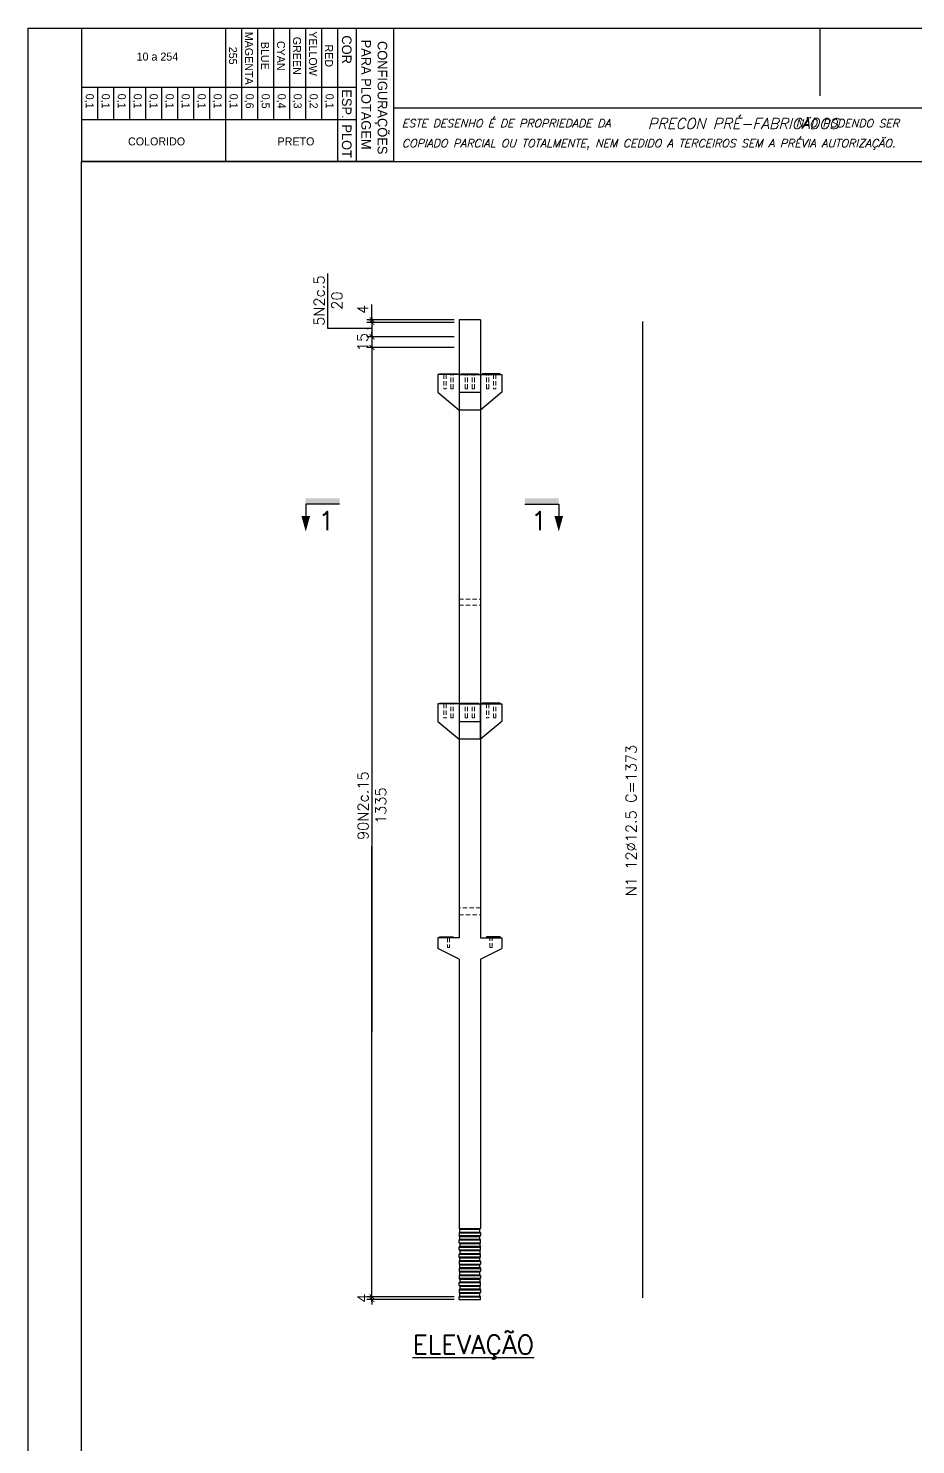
# Model space of a CAD drawing. Header units: centimetres. Extents: x 1658 to 17259, y 8294 to 11444.
# Drawn here: x 6913 to 8162, y 9452 to 11444 of the extents above; entities that cross this region are included whole.
import ezdxf
from ezdxf.enums import TextEntityAlignment as Align

# ---------------------------------------------------------------- set-up
doc = ezdxf.new("R2010")
doc.units = ezdxf.units.CM
doc.header["$LTSCALE"] = 50
doc.header["$MEASUREMENT"] = 0
doc.header["$PDMODE"] = 67
doc.linetypes.add('DASHED', pattern=[0.75, 0.5, -0.25])
doc.linetypes.add('HIDDEN', pattern=[0.375, 0.25, -0.125])
doc.layers.add('10 TRACEJADO', color=1, linetype='DASHED', lineweight=13)
for name, color, linetype in [('FORMATO-PRECON', 2, 'Continuous'), ('HACHURAS-PRECON', 1, 'Continuous'), ('IND- CORTE-PRECON', 4, 'Continuous'), ('LINHA-01-PRECON', 1, 'Continuous'), ('LINHA-02-PRECON', 2, 'Continuous'), ('LINHA-04-PRECON', 4, 'Continuous'), ('TEXTO-35-PRECON', 5, 'Continuous'), ('X1', 2, 'Continuous')]:
    doc.layers.add(name, color=color, linetype=linetype)
doc.styles.add('R060', font='ACENT.shx', dxfattribs={"height": 75})
doc.styles.add('ROMANS', font='ROMANS.SHX', dxfattribs={"oblique": 15, "height": 3})
doc.styles.get("Standard").update_dxf_attribs({"font": 'romans.shx'})
doc.linetypes.add('ZIGZAG', pattern='A,0.0001,-0.2,[131,ltypeshp.shx,S=0.2,R=0,X=-0.2,Y=0],-0.4,[131,ltypeshp.shx,S=0.2,R=180,X=0.2,Y=0],-0.2', length=0.8001)
doc.dimstyles.new('ESC50-50', dxfattribs={"dimscale": 50, "dimtxt": 0.2, "dimasz": 0.15, "dimexe": 0.15, "dimexo": 0.15, "dimgap": 0.08, "dimtad": 1, "dimdec": 1, "dimzin": 12, "dimdsep": 46, "dimtxsty": 'Standard', "dimblk": 'ARCHTICK', "dimcen": 0.09, "dimdle": 0.15, "dimclrd": 256, "dimclre": 256, "dimclrt": 2, "dimazin": 3, "dimtfac": 1, "dimtdec": 1, "dimtmove": 1, "dimatfit": 2, "dimfxl": 0.15, "dimtolj": 1, "dimtzin": 0, "dimarcsym": 0})
doc.dimstyles.new('ESC75-75', dxfattribs={"dimscale": 0, "dimtxt": 15, "dimasz": 7, "dimexe": 7, "dimexo": 7, "dimgap": 5.5, "dimtad": 1, "dimdec": 1, "dimdsep": 46, "dimtxsty": 'Standard', "dimblk": 'ARCHTICK', "dimcen": 0.1, "dimdle": 7, "dimclrd": 256, "dimclre": 256, "dimclrt": 2, "dimadec": 0, "dimazin": 0, "dimtfac": 1, "dimtdec": 1, "dimtix": 1, "dimtmove": 2, "dimatfit": 3, "dimfxl": 1, "dimarcsym": 0})

# ---------------------------------------------------------------- blocks, each defined once
blk = doc.blocks.new('A$C0AF02B9D')
at = {"layer": 'FORMATO-PRECON', "color": 1}
for p, q in [((0, 585), (250, 585)), ((0, 0), (0, 585)), ((250, 585), (250, 0)), ((0, 480), (250, 480)), ((0, 450), (170.7, 450)), ((0, 420), (170.7, 420)), ((0, 390), (170.7, 390)), ((0, 360), (170.7, 360)), ((0, 330), (170.7, 330)), ((0, 300), (170.7, 300)), ((110.1, 240), (170.7, 240)), ((110.1, 210), (170.7, 210)), ((110.1, 180), (170.7, 180)), ((110.1, 150), (170.7, 150)), ((110.1, 150), (170.7, 150)), ((110.1, 120), (170.7, 120)), ((110.1, 120), (170.7, 120)), ((110.1, 90), (170.7, 90)), ((110.1, 90), (170.7, 90)), ((110.1, 60), (170.7, 60)), ((110.1, 60), (170.7, 60)), ((110.1, 30), (170.7, 30)), ((110.1, 30), (170.7, 30)), ((0, 0), (250, 0)), ((110.1, 0), (170.7, 0)), ((110.1, 0), (170.7, 0)), ((110.1, 0), (170.7, 0))]:
    blk.add_line(p, q, dxfattribs=at)
at = {"layer": 'FORMATO-PRECON'}
for p, q in [((0, 515), (250, 515)), ((110.1, 0), (110.1, 515)), ((170.7, 0), (170.7, 515)), ((0, 270), (250, 270))]:
    blk.add_line(p, q, dxfattribs=at)
at = {"layer": 'FORMATO-PRECON', "style": 'R060'}
for s, p in [('CONFIGURAÇÕES ', (133.4, 563.9)), ('PARA PLOTAGEM', (124.3, 533.7)), ('COR', (40, 497.3)), ('ESP.', (141.8, 497.3)), ('PLOT', (211.6, 497.3))]:
    blk.add_text(s, height=18, dxfattribs=at).set_placement(p, align=Align.MIDDLE)
at = {"layer": 'FORMATO-PRECON', "color": 1, "style": 'R060'}
for s, p in [('RED', (51.5, 464)), ('0,1', (136.5, 464)), ('YELLOW', (47.2, 434)), ('0,2', (136.5, 434)), ('GREEN', (51.5, 404)), ('0,3', (136.5, 404)), ('CYAN', (51.5, 374)), ('0,4', (136.5, 374)), ('BLUE', (51.5, 344)), ('0,5', (136.5, 344)), ('MAGENTA', (56.1, 314)), ('0,6', (136.5, 314)), ('0,1', (136.5, 284)), ('255', (51.3, 284)), ('0,1', (136.5, 254)), ('0,1', (136.5, 224)), ('0,1', (136.5, 194)), ('0,1', (136.5, 164)), ('0,1', (136.5, 134)), ('0,1', (136.5, 104)), ('0,1', (136.5, 74)), ('0,1', (136.5, 44)), ('0,1', (136.5, 14))]:
    blk.add_text(s, height=15, dxfattribs=at).set_placement(p, align=Align.MIDDLE)
for s, p in [('PRETO', (212, 402.1)), ('COLORIDO', (212, 140.6)), ('10 a 254', (53, 142.2))]:
    blk.add_text(s, height=15, rotation=90, dxfattribs=at).set_placement(p, align=Align.MIDDLE)
blk = doc.blocks.new('A$C432D58B7')
at = {"layer": 'LINHA-01-PRECON'}
blk.add_blockref('A$C0AF02B9D', (0, 0), dxfattribs=at)
blk = doc.blocks.new('A$C550964AD')
at = {"layer": 'LINHA-01-PRECON'}
blk.add_blockref('A$C432D58B7', (0, 0), dxfattribs=at)
blk = doc.blocks.new('A$C2E607E54')
at = {"layer": 'FORMATO-PRECON', "color": 6}
blk.add_line((1835, 4050), (685, 4050), dxfattribs=at)
at = {"layer": 'FORMATO-PRECON'}
for points in [[(0, 4200), (2970, 4200), (2970, 0), (0, 0)], [(685, 3950), (1835, 3950), (1835, 4050), (685, 4050)]]:
    blk.add_lwpolyline(points, close=True, dxfattribs=at)
blk.add_lwpolyline([(1485, 4200), (1485, 4073.6)], dxfattribs=at)
at = {"layer": 'FORMATO-PRECON', "color": 6}
blk.add_lwpolyline([(100, 3950), (2870, 3950), (2870, 100), (100, 100)], close=True, dxfattribs=at)
at = {"layer": 'TEXTO-35-PRECON', "rotation": 270}
blk.add_blockref('A$C550964AD', (100, 4200), dxfattribs=at)
at = {"layer": 'FORMATO-PRECON', "color": 3, "style": 'ROMANS', "oblique": 15}
blk.add_text('PRECON PRÉ-FABRICADOS', height=20, dxfattribs=at).set_placement((1162, 4011.3))
at = {"layer": 'FORMATO-PRECON', "style": 'ROMANS', "oblique": 15}
for s, p in [('ESTE DESENHO É DE PROPRIEDADE DA                            NÃO PODENDO SER', (700.8, 4014.4)), ('COPIADO PARCIAL OU TOTALMENTE, NEM CEDIDO A TERCEIROS SEM A PRÉVIA AUTORIZAÇÃO.', (700.8, 3977))]:
    blk.add_text(s, height=15, dxfattribs=at).set_placement(p)
blk = doc.blocks.new('IND-CORTE-')
at = {"layer": 'IND- CORTE-PRECON', "color": 1}
for p, q in [((-11.2, 63.5), (-33.6, 63.5)), ((-11.2, 0), (-11.2, 63.5))]:
    blk.add_line(p, q, dxfattribs=at)
for points in [[(-33.6, 71.5), (-62.5, 63.5), (-33.6, 55.4)], [(0, 0), (-11.2, 0), (0, 63.5), (-11.2, 63.5)]]:
    blk.add_solid(points, dxfattribs=at)
at = {"layer": 'IND- CORTE-PRECON', "linetype": 'Continuous', "style": 'ROMANS', "flags": 8}
blk.add_attdef('B', (-57.7, 9.1), '', height=35, dxfattribs=at)
blk = doc.blocks.new('_ArchTick')
at = {"color": 0, "linetype": 'ByBlock', "const_width": 0.15}
blk.add_lwpolyline([(-0.5, -0.5), (0.5, 0.5)], dxfattribs=at)
blk = doc.blocks.new('*D31')
at = {"layer": 'Defpoints', "color": 0, "transparency": 16777216}
for p in [(7396.8, 9660.2), (7519.5, 9660.2), (7519.5, 9656.2)]:
    blk.add_point(p, dxfattribs=at)
at = {"layer": 'LINHA-01-PRECON', "lineweight": -2, "transparency": 16777216}
for p, q in [((7512.5, 9660.2), (7389.8, 9660.2)), ((7396.8, 9660.2), (7396.8, 9667.2)), ((7396.8, 9656.2), (7396.8, 9660.2)), ((7512.5, 9656.2), (7389.8, 9656.2)), ((7396.8, 9656.2), (7396.8, 9649.2))]:
    blk.add_line(p, q, dxfattribs=at)
at = {"layer": 'LINHA-01-PRECON', "lineweight": -2, "transparency": 16777216, "xscale": 7, "yscale": 7, "zscale": 7}
for p, rotation in [((7396.8, 9660.2), 270), ((7396.8, 9656.2), 90)]:
    blk.add_blockref('_ArchTick', p, dxfattribs=dict(at, rotation=rotation))
at = {"layer": 'LINHA-01-PRECON', "color": 2, "transparency": 16777216, "insert": (7383.8, 9658.2), "char_height": 15, "attachment_point": 5, "rotation": 90}
blk.add_mtext('4', dxfattribs=at)
blk = doc.blocks.new('*D32')
at = {"layer": 'Defpoints', "color": 0, "transparency": 16777216}
for p in [(7396.8, 10995.2), (7519.5, 10995.2), (7519.5, 9660.2)]:
    blk.add_point(p, dxfattribs=at)
at = {"layer": 'LINHA-01-PRECON', "lineweight": -2, "transparency": 16777216}
for p, q in [((7512.5, 10995.2), (7389.8, 10995.2)), ((7396.8, 11002.2), (7396.8, 10407.7)), ((7396.8, 9653.2), (7396.8, 10293.8)), ((7512.5, 9660.2), (7389.8, 9660.2))]:
    blk.add_line(p, q, dxfattribs=at)
at = {"layer": 'LINHA-01-PRECON', "lineweight": -2, "transparency": 16777216, "xscale": 7, "yscale": 7, "zscale": 7}
for p, rotation in [((7396.8, 10995.2), 90), ((7396.8, 9660.2), 270)]:
    blk.add_blockref('_ArchTick', p, dxfattribs=dict(at, rotation=rotation))
at = {"layer": 'LINHA-01-PRECON', "color": 2, "transparency": 16777216, "insert": (7396.8, 10350.8), "char_height": 15, "attachment_point": 5, "rotation": 90}
blk.add_mtext('90N2c.15\\P1335', dxfattribs=at)
blk = doc.blocks.new('*D33')
at = {"layer": 'Defpoints', "color": 0, "transparency": 16777216}
for p in [(7396.8, 11034.2), (7519.5, 11034.2), (7519.5, 11030.2)]:
    blk.add_point(p, dxfattribs=at)
at = {"layer": 'LINHA-01-PRECON', "lineweight": -2, "transparency": 16777216}
for p, q in [((7512.5, 11034.2), (7389.8, 11034.2)), ((7396.8, 11034.2), (7396.8, 11041.2)), ((7396.8, 11030.2), (7396.8, 11034.2)), ((7512.5, 11030.2), (7389.8, 11030.2)), ((7396.8, 11030.2), (7396.8, 11023.2))]:
    blk.add_line(p, q, dxfattribs=at)
at = {"layer": 'LINHA-01-PRECON', "lineweight": -2, "transparency": 16777216, "xscale": 7, "yscale": 7, "zscale": 7}
for p, rotation in [((7396.8, 11034.2), 270), ((7396.8, 11030.2), 90)]:
    blk.add_blockref('_ArchTick', p, dxfattribs=dict(at, rotation=rotation))
at = {"layer": 'LINHA-01-PRECON', "color": 2, "transparency": 16777216, "insert": (7383.8, 11048.7), "char_height": 15, "attachment_point": 5, "rotation": 90}
blk.add_mtext('4', dxfattribs=at)
blk = doc.blocks.new('*D34')
at = {"layer": 'Defpoints', "color": 0, "transparency": 16777216}
for p in [(7519.5, 11030.2), (7396.8, 11010.2), (7519.5, 11010.2)]:
    blk.add_point(p, dxfattribs=at)
at = {"layer": 'LINHA-01-PRECON', "lineweight": -2, "transparency": 16777216}
for p, q in [((7396.8, 11037.2), (7396.8, 11003.2)), ((7512.5, 11030.2), (7389.8, 11030.2)), ((7512.5, 11010.2), (7389.8, 11010.2))]:
    blk.add_line(p, q, dxfattribs=at)
at = {"layer": 'LINHA-01-PRECON', "lineweight": -2, "transparency": 16777216, "xscale": 7, "yscale": 7, "zscale": 7}
for p, rotation in [((7396.8, 11030.2), 90), ((7396.8, 11010.2), 270)]:
    blk.add_blockref('_ArchTick', p, dxfattribs=dict(at, rotation=rotation))
at = {"layer": 'LINHA-01-PRECON', "color": 2, "transparency": 16777216, "insert": (7335, 11061), "char_height": 15, "attachment_point": 5, "rotation": 90}
blk.add_mtext('5N2c.5\\P20', dxfattribs=at)
blk = doc.blocks.new('*D35')
at = {"layer": 'Defpoints', "color": 0, "transparency": 16777216}
for p in [(7396.8, 10995.2), (7519.5, 11010.2), (7519.5, 10995.2)]:
    blk.add_point(p, dxfattribs=at)
at = {"layer": 'LINHA-01-PRECON', "lineweight": -2, "transparency": 16777216}
for p, q in [((7396.8, 11010.2), (7396.8, 11017.2)), ((7512.5, 11010.2), (7389.8, 11010.2)), ((7512.5, 10995.2), (7389.8, 10995.2)), ((7396.8, 11010.2), (7396.8, 10995.2)), ((7396.8, 10995.2), (7396.8, 10988.2))]:
    blk.add_line(p, q, dxfattribs=at)
at = {"layer": 'LINHA-01-PRECON', "lineweight": -2, "transparency": 16777216, "xscale": 7, "yscale": 7, "zscale": 7}
for p, rotation in [((7396.8, 11010.2), 270), ((7396.8, 10995.2), 90)]:
    blk.add_blockref('_ArchTick', p, dxfattribs=dict(at, rotation=rotation))
at = {"layer": 'LINHA-01-PRECON', "color": 2, "transparency": 16777216, "insert": (7383.8, 11002.7), "char_height": 15, "attachment_point": 5, "rotation": 90}
blk.add_mtext('15', dxfattribs=at)

msp = doc.modelspace()

# ---------------------------------------------------------------- linework, layer by layer
at = {"layer": '10 TRACEJADO', "linetype": 'HIDDEN', "ltscale": 0.5, "extrusion": (0, 1, 0)}
for p, q in [((7497.87, 10958.19), (7497.87, 10957.19)), ((7497.87, 10957.19), (7497.87, 10937.19)), ((7501.07, 10958.19), (7501.07, 10957.19)), ((7501.07, 10957.19), (7501.07, 10937.19)), ((7507.87, 10957.19), (7507.87, 10958.19)), ((7507.87, 10937.19), (7507.87, 10957.19)), ((7511.07, 10957.19), (7511.07, 10958.19)), ((7511.07, 10937.19), (7511.07, 10957.19)), ((7527.87, 10957.19), (7527.87, 10958.19)), ((7527.87, 10937.19), (7527.87, 10957.19)), ((7531.07, 10957.19), (7531.07, 10958.19)), ((7531.07, 10937.19), (7531.07, 10957.19)), ((7537.87, 10957.19), (7537.87, 10958.19)), ((7537.87, 10937.19), (7537.87, 10957.19)), ((7541.07, 10957.19), (7541.07, 10958.19)), ((7541.07, 10937.19), (7541.07, 10957.19)), ((7557.87, 10957.19), (7557.87, 10958.19)), ((7557.87, 10937.19), (7557.87, 10957.19)), ((7561.07, 10957.19), (7561.07, 10958.19)), ((7561.07, 10937.19), (7561.07, 10957.19)), ((7567.87, 10958.19), (7567.87, 10957.19)), ((7567.87, 10957.19), (7567.87, 10937.19)), ((7571.07, 10958.19), (7571.07, 10957.19)), ((7571.07, 10957.19), (7571.07, 10937.19)), ((7497.87, 10937.19), (7501.07, 10937.19)), ((7511.07, 10937.19), (7507.87, 10937.19)), ((7527.87, 10937.19), (7531.07, 10937.19)), ((7537.87, 10937.19), (7541.07, 10937.19)), ((7557.87, 10937.19), (7561.07, 10937.19)), ((7571.07, 10937.19), (7567.87, 10937.19)), ((7497.87, 10495.19), (7497.87, 10494.19)), ((7497.87, 10494.19), (7497.87, 10474.19)), ((7501.07, 10495.19), (7501.07, 10494.19)), ((7501.07, 10494.19), (7501.07, 10474.19)), ((7507.87, 10494.19), (7507.87, 10495.19)), ((7507.87, 10474.19), (7507.87, 10494.19)), ((7511.07, 10494.19), (7511.07, 10495.19)), ((7511.07, 10474.19), (7511.07, 10494.19)), ((7527.87, 10494.19), (7527.87, 10495.19)), ((7527.87, 10474.19), (7527.87, 10494.19)), ((7531.07, 10494.19), (7531.07, 10495.19)), ((7531.07, 10474.19), (7531.07, 10494.19)), ((7537.87, 10494.19), (7537.87, 10495.19)), ((7537.87, 10474.19), (7537.87, 10494.19)), ((7541.07, 10494.19), (7541.07, 10495.19)), ((7541.07, 10474.19), (7541.07, 10494.19)), ((7557.87, 10495.19), (7557.87, 10494.19)), ((7557.87, 10494.19), (7557.87, 10474.19)), ((7561.07, 10495.19), (7561.07, 10494.19)), ((7561.07, 10494.19), (7561.07, 10474.19)), ((7567.87, 10494.19), (7567.87, 10495.19)), ((7567.87, 10474.19), (7567.87, 10494.19)), ((7571.07, 10494.19), (7571.07, 10495.19)), ((7571.07, 10474.19), (7571.07, 10494.19)), ((7497.87, 10474.19), (7501.07, 10474.19)), ((7511.07, 10474.19), (7507.87, 10474.19)), ((7527.87, 10474.19), (7531.07, 10474.19)), ((7537.87, 10474.19), (7541.07, 10474.19)), ((7557.87, 10474.19), (7561.07, 10474.19)), ((7571.07, 10474.19), (7567.87, 10474.19)), ((7549.47, 10207.19), (7519.47, 10207.19)), ((7519.47, 10197.19), (7549.47, 10197.19)), ((7496.97, 10165.19), (7496.97, 10166.19)), ((7502.87, 10165.19), (7502.87, 10151.19)), ((7506.07, 10165.19), (7506.07, 10151.19)), ((7508.47, 10165.19), (7508.47, 10166.19)), ((7560.47, 10165.19), (7560.47, 10166.19)), ((7562.87, 10151.19), (7562.87, 10165.19)), ((7566.07, 10151.19), (7566.07, 10165.19)), ((7571.97, 10165.19), (7571.97, 10166.19)), ((7502.87, 10151.19), (7506.07, 10151.19)), ((7566.07, 10151.19), (7562.87, 10151.19))]:
    msp.add_line(p, q, dxfattribs=at)
at = {"layer": '10 TRACEJADO', "linetype": 'HIDDEN', "ltscale": 0.5}
for p, q in [((7519.47, 10641.44), (7549.47, 10641.44)), ((7519.47, 10632.94), (7549.47, 10632.94))]:
    msp.add_line(p, q, dxfattribs=at)
at = {"layer": 'LINHA-01-PRECON'}
for p, q in [((7396.81, 11034.19), (7396.81, 11055.63)), ((7396.81, 10739.91), (7396.81, 10032.48)), ((7519.47, 9756.19), (7549.47, 9756.19)), ((7519.47, 9750.19), (7549.47, 9750.19)), ((7519.47, 9746.19), (7549.47, 9746.19)), ((7519.47, 9740.19), (7549.47, 9740.19)), ((7520.47, 9755.19), (7548.47, 9755.19)), ((7520.47, 9751.19), (7548.47, 9751.19)), ((7520.47, 9745.19), (7548.47, 9745.19)), ((7520.47, 9741.19), (7548.47, 9741.19)), ((7519.47, 9736.19), (7549.47, 9736.19)), ((7519.47, 9730.19), (7549.47, 9730.19)), ((7519.47, 9726.19), (7549.47, 9726.19)), ((7519.47, 9720.19), (7549.47, 9720.19)), ((7520.47, 9735.19), (7548.47, 9735.19)), ((7520.47, 9731.19), (7548.47, 9731.19)), ((7520.47, 9725.19), (7548.47, 9725.19)), ((7520.47, 9721.19), (7548.47, 9721.19)), ((7519.47, 9716.19), (7549.47, 9716.19)), ((7519.47, 9716.19), (7549.47, 9716.19)), ((7519.47, 9710.19), (7549.47, 9710.19)), ((7519.47, 9706.19), (7549.47, 9706.19)), ((7519.47, 9700.19), (7549.47, 9700.19)), ((7520.47, 9715.19), (7548.47, 9715.19)), ((7520.47, 9711.19), (7548.47, 9711.19)), ((7520.47, 9705.19), (7548.47, 9705.19)), ((7520.47, 9701.19), (7548.47, 9701.19)), ((7519.47, 9696.19), (7549.47, 9696.19)), ((7519.47, 9690.19), (7549.47, 9690.19)), ((7519.47, 9686.19), (7549.47, 9686.19)), ((7519.47, 9680.19), (7549.47, 9680.19)), ((7520.47, 9695.19), (7548.47, 9695.19)), ((7520.47, 9691.19), (7548.47, 9691.19)), ((7520.47, 9685.19), (7548.47, 9685.19)), ((7520.47, 9681.19), (7548.47, 9681.19)), ((7519.47, 9676.19), (7549.47, 9676.19)), ((7519.47, 9670.19), (7549.47, 9670.19)), ((7519.47, 9666.19), (7549.47, 9666.19)), ((7519.47, 9660.19), (7549.47, 9660.19)), ((7520.47, 9675.19), (7548.47, 9675.19)), ((7520.47, 9671.19), (7548.47, 9671.19)), ((7520.47, 9665.19), (7548.47, 9665.19)), ((7520.47, 9661.19), (7548.47, 9661.19))]:
    msp.add_line(p, q, dxfattribs=at)
at = {"layer": 'LINHA-02-PRECON', "extrusion": (0, 1, 0)}
for p, q in [((7519.47, 11034.19), (7519.47, 10957.19)), ((7549.47, 11034.19), (7519.47, 11034.19)), ((7549.47, 11034.19), (7549.47, 10957.19)), ((7489.47, 10957.19), (7489.47, 10932.19)), ((7519.47, 10957.19), (7489.47, 10957.19)), ((7491.97, 10958.19), (7516.97, 10958.19)), ((7491.97, 10957.19), (7491.97, 10958.19)), ((7516.97, 10957.19), (7516.97, 10958.19)), ((7519.47, 10957.19), (7519.47, 10932.19)), ((7519.47, 10957.19), (7549.47, 10957.19)), ((7521.97, 10958.19), (7546.97, 10958.19)), ((7521.97, 10957.19), (7521.97, 10958.19)), ((7546.97, 10957.19), (7546.97, 10958.19)), ((7549.47, 10957.19), (7549.47, 10932.19)), ((7549.47, 10957.19), (7579.47, 10957.19)), ((7576.97, 10958.19), (7551.97, 10958.19)), ((7576.97, 10957.19), (7576.97, 10958.19)), ((7579.47, 10957.19), (7579.47, 10932.19)), ((7489.47, 10932.19), (7519.47, 10907.19)), ((7519.47, 10932.19), (7519.47, 10907.19)), ((7519.47, 10932.19), (7549.47, 10932.19)), ((7549.47, 10932.19), (7549.47, 10907.19)), ((7579.47, 10932.19), (7549.47, 10907.19)), ((7519.47, 10907.19), (7519.47, 10494.19)), ((7549.47, 10907.19), (7519.47, 10907.19)), ((7549.47, 10907.19), (7549.47, 10494.19)), ((7519.47, 10494.19), (7489.47, 10494.19)), ((7489.47, 10494.19), (7489.47, 10469.19)), ((7491.97, 10495.19), (7516.97, 10495.19)), ((7491.97, 10494.19), (7491.97, 10495.19)), ((7516.97, 10494.19), (7516.97, 10495.19)), ((7519.47, 10494.19), (7519.47, 10469.19)), ((7519.47, 10494.19), (7549.47, 10494.19)), ((7521.97, 10495.19), (7546.97, 10495.19)), ((7521.97, 10494.19), (7521.97, 10495.19)), ((7546.97, 10494.19), (7546.97, 10495.19)), ((7549.47, 10494.19), (7549.47, 10469.19)), ((7549.47, 10444.19), (7549.47, 10494.19)), ((7549.47, 10494.19), (7579.47, 10494.19)), ((7551.97, 10494.19), (7551.97, 10495.19)), ((7576.97, 10495.19), (7551.97, 10495.19)), ((7576.97, 10494.19), (7576.97, 10495.19)), ((7579.47, 10494.19), (7579.47, 10469.19)), ((7489.47, 10469.19), (7519.47, 10444.19)), ((7519.47, 10469.19), (7549.47, 10469.19)), ((7519.47, 10469.19), (7519.47, 10444.19)), ((7549.47, 10469.19), (7549.47, 10444.19)), ((7579.47, 10469.19), (7549.47, 10444.19)), ((7549.47, 10444.19), (7519.47, 10444.19)), ((7519.47, 10444.19), (7519.47, 10210.19)), ((7549.47, 10444.19), (7549.47, 10210.19)), ((7489.47, 10165.19), (7489.47, 10150.19)), ((7519.47, 10165.19), (7489.47, 10165.19)), ((7491.97, 10166.19), (7510.97, 10166.19)), ((7491.97, 10166.19), (7491.97, 10165.19)), ((7510.97, 10166.19), (7510.97, 10165.19)), ((7549.47, 10165.19), (7579.47, 10165.19)), ((7576.97, 10166.19), (7557.97, 10166.19)), ((7557.97, 10166.19), (7557.97, 10165.19)), ((7576.97, 10166.19), (7576.97, 10165.19)), ((7579.47, 10165.19), (7579.47, 10150.19)), ((7519.47, 10135.19), (7489.47, 10150.19)), ((7549.47, 10135.19), (7579.47, 10150.19)), ((7519.47, 10135.19), (7519.47, 9756.19)), ((7549.47, 10135.19), (7549.47, 9756.19)), ((7519.47, 9656.19), (7549.47, 9656.19))]:
    msp.add_line(p, q, dxfattribs=at)
at = {"layer": 'LINHA-02-PRECON', "linetype": 'ZIGZAG', "ltscale": 0.1}
for p, q in [((7519.47, 10210.19), (7519.47, 10165.19)), ((7549.47, 10210.19), (7549.47, 10165.19))]:
    msp.add_line(p, q, dxfattribs=at)
at = {"layer": 'LINHA-02-PRECON'}
for p, q in [((7520.47, 9755.19), (7519.47, 9756.19)), ((7520.47, 9751.19), (7519.47, 9750.19)), ((7519.47, 9750.19), (7519.47, 9746.19)), ((7520.47, 9745.19), (7519.47, 9746.19)), ((7520.47, 9741.19), (7519.47, 9740.19)), ((7519.47, 9736.19), (7519.47, 9740.19)), ((7520.47, 9751.19), (7520.47, 9755.19)), ((7520.47, 9741.19), (7520.47, 9745.19)), ((7548.47, 9755.19), (7549.47, 9756.19)), ((7548.47, 9751.19), (7548.47, 9755.19)), ((7548.47, 9751.19), (7549.47, 9750.19)), ((7548.47, 9745.19), (7549.47, 9746.19)), ((7548.47, 9741.19), (7548.47, 9745.19)), ((7548.47, 9741.19), (7549.47, 9740.19)), ((7549.47, 9750.19), (7549.47, 9746.19)), ((7549.47, 9736.19), (7549.47, 9740.19)), ((7520.47, 9735.19), (7519.47, 9736.19)), ((7520.47, 9731.19), (7519.47, 9730.19)), ((7519.47, 9726.19), (7519.47, 9730.19)), ((7520.47, 9725.19), (7519.47, 9726.19)), ((7520.47, 9721.19), (7519.47, 9720.19)), ((7519.47, 9716.19), (7519.47, 9720.19)), ((7520.47, 9735.19), (7520.47, 9731.19)), ((7520.47, 9725.19), (7520.47, 9721.19)), ((7548.47, 9735.19), (7549.47, 9736.19)), ((7548.47, 9735.19), (7548.47, 9731.19)), ((7548.47, 9731.19), (7549.47, 9730.19)), ((7548.47, 9725.19), (7549.47, 9726.19)), ((7548.47, 9725.19), (7548.47, 9721.19)), ((7548.47, 9721.19), (7549.47, 9720.19)), ((7549.47, 9726.19), (7549.47, 9730.19)), ((7549.47, 9716.19), (7549.47, 9720.19)), ((7520.47, 9715.19), (7519.47, 9716.19)), ((7520.47, 9711.19), (7519.47, 9710.19)), ((7519.47, 9710.19), (7519.47, 9706.19)), ((7520.47, 9705.19), (7519.47, 9706.19)), ((7520.47, 9701.19), (7519.47, 9700.19)), ((7519.47, 9700.19), (7519.47, 9696.19)), ((7520.47, 9711.19), (7520.47, 9715.19)), ((7520.47, 9701.19), (7520.47, 9705.19)), ((7548.47, 9715.19), (7549.47, 9716.19)), ((7548.47, 9711.19), (7548.47, 9715.19)), ((7548.47, 9711.19), (7549.47, 9710.19)), ((7548.47, 9705.19), (7549.47, 9706.19)), ((7548.47, 9701.19), (7548.47, 9705.19)), ((7548.47, 9701.19), (7549.47, 9700.19)), ((7549.47, 9710.19), (7549.47, 9706.19)), ((7549.47, 9700.19), (7549.47, 9696.19)), ((7520.47, 9695.19), (7519.47, 9696.19)), ((7520.47, 9691.19), (7519.47, 9690.19)), ((7519.47, 9690.19), (7519.47, 9686.19)), ((7520.47, 9685.19), (7519.47, 9686.19)), ((7520.47, 9681.19), (7519.47, 9680.19)), ((7519.47, 9676.19), (7519.47, 9680.19)), ((7520.47, 9691.19), (7520.47, 9695.19)), ((7520.47, 9685.19), (7520.47, 9681.19)), ((7548.47, 9695.19), (7549.47, 9696.19)), ((7548.47, 9691.19), (7548.47, 9695.19)), ((7548.47, 9691.19), (7549.47, 9690.19)), ((7548.47, 9685.19), (7549.47, 9686.19)), ((7548.47, 9685.19), (7548.47, 9681.19)), ((7548.47, 9681.19), (7549.47, 9680.19)), ((7549.47, 9690.19), (7549.47, 9686.19)), ((7549.47, 9676.19), (7549.47, 9680.19)), ((7520.47, 9675.19), (7519.47, 9676.19)), ((7520.47, 9671.19), (7519.47, 9670.19)), ((7519.47, 9670.19), (7519.47, 9666.19)), ((7520.47, 9665.19), (7519.47, 9666.19)), ((7520.47, 9661.19), (7519.47, 9660.19)), ((7519.47, 9656.19), (7519.47, 9660.19)), ((7520.47, 9675.19), (7520.47, 9671.19)), ((7520.47, 9661.19), (7520.47, 9665.19)), ((7548.47, 9675.19), (7549.47, 9676.19)), ((7548.47, 9675.19), (7548.47, 9671.19)), ((7548.47, 9671.19), (7549.47, 9670.19)), ((7548.47, 9665.19), (7549.47, 9666.19)), ((7548.47, 9661.19), (7548.47, 9665.19)), ((7548.47, 9661.19), (7549.47, 9660.19)), ((7549.47, 9670.19), (7549.47, 9666.19)), ((7549.47, 9656.19), (7549.47, 9660.19))]:
    msp.add_line(p, q, dxfattribs=at)
at = {"layer": 'LINHA-04-PRECON', "ltscale": 0.5}
msp.add_line((7777.94, 9658.69), (7777.94, 11031.69), dxfattribs=at)

# ---------------------------------------------------------------- block references
at = {"layer": 'HACHURAS-PRECON', "xscale": 0.7499999999999996, "yscale": 0.7499999999999996, "zscale": 0.7499999999999996}
msp.add_blockref('A$C2E607E54', (6913.36, 8293.94), dxfattribs=at)
at = {"layer": 'TEXTO-35-PRECON', "linetype": 'ByBlock'}
ref = msp.add_blockref('IND-CORTE-', (7351.26, 10783.21), dxfattribs=dict(at, xscale=0.75, yscale=0.75, zscale=0.75, rotation=90.00000000000001))
ref.add_attrib('B', '1', (7321.34, 10738.05), dxfattribs={"layer": 'IND- CORTE-PRECON', "color": 5, "linetype": 'Continuous', "height": 26.25, "style": 'ROMANS', "flags": 8})
ref = msp.add_blockref('IND-CORTE-', (7612.04, 10783.21), dxfattribs=dict(at, xscale=-0.75, yscale=0.75, zscale=0.75, rotation=270))
ref.add_attrib('B', '1', (7620.7, 10738.05), dxfattribs={"layer": 'IND- CORTE-PRECON', "color": 5, "linetype": 'Continuous', "height": 26.25, "style": 'ROMANS', "flags": 8})

# ---------------------------------------------------------------- texts
at = {"layer": 'LINHA-01-PRECON', "color": 4, "insert": (7539.47, 9589.23, -0.02), "char_height": 26.25, "attachment_point": 5}
msp.add_mtext('{\\LELEVAÇÃO}', dxfattribs=at)
at = {"layer": 'X1'}
msp.add_text('N1 12%%C12.5 C=1373', height=15, rotation=90, dxfattribs=at).set_placement((7761.44, 10329.91), align=Align.MIDDLE_CENTER)

# ---------------------------------------------------------------- dimensions: what is measured, and where the dimension line sits
at = {"layer": 'LINHA-01-PRECON'}
for base, p1, p2, text, picture, middle in [((7396.81, 11010.19), (7519.47, 11030.19), (7519.47, 11010.19), '5N2c.5\\P<>', '*D34', (7334.96, 11061.01)), ((7396.81, 10995.19), (7519.47, 9660.19), (7519.47, 10995.19), '90N2c.15\\P<>', '*D32', (7396.81, 10350.77))]:
    dim = msp.add_linear_dim(base=base, p1=p1, p2=p2, angle=90, text=text, dimstyle='ESC75-75', override={"dimscale": 1}, dxfattribs=at)
    dim.commit()
    dim.dimension.update_dxf_attribs({"geometry": picture, "text_midpoint": middle, "dimtype": 160})
dim = msp.add_linear_dim(base=(7396.81, 11034.19), p1=(7519.47, 11030.19), p2=(7519.47, 11034.19), angle=90, dimstyle='ESC75-75', override={"dimscale": 1}, dxfattribs=at)
dim.commit()
dim.dimension.update_dxf_attribs({"geometry": '*D33', "text_midpoint": (7383.81, 11048.73), "dimtype": 160})
for base, p1, p2, angle, picture, middle in [((7396.81, 10995.19), (7519.47, 11010.19), (7519.47, 10995.19), 90, '*D35', (7383.81, 11002.69)), ((7396.81, 9660.19), (7519.47, 9656.19), (7519.47, 9660.19), 270, '*D31', (7383.81, 9658.19))]:
    dim = msp.add_linear_dim(base=base, p1=p1, p2=p2, angle=angle, dimstyle='ESC75-75', override={"dimscale": 1}, dxfattribs=at)
    dim.commit()
    dim.dimension.update_dxf_attribs({"geometry": picture, "text_midpoint": middle})

# ---------------------------------------------------------------- leaders
msp.add_leader([(7396.81, 11021.69), (7334.96, 11021.69), (7334.96, 11099.05)], dimstyle='ESC50-50', override={"dimgap": 0.08, "dimtad": 1}, dxfattribs=at)

doc.saveas('drawing.dxf')
